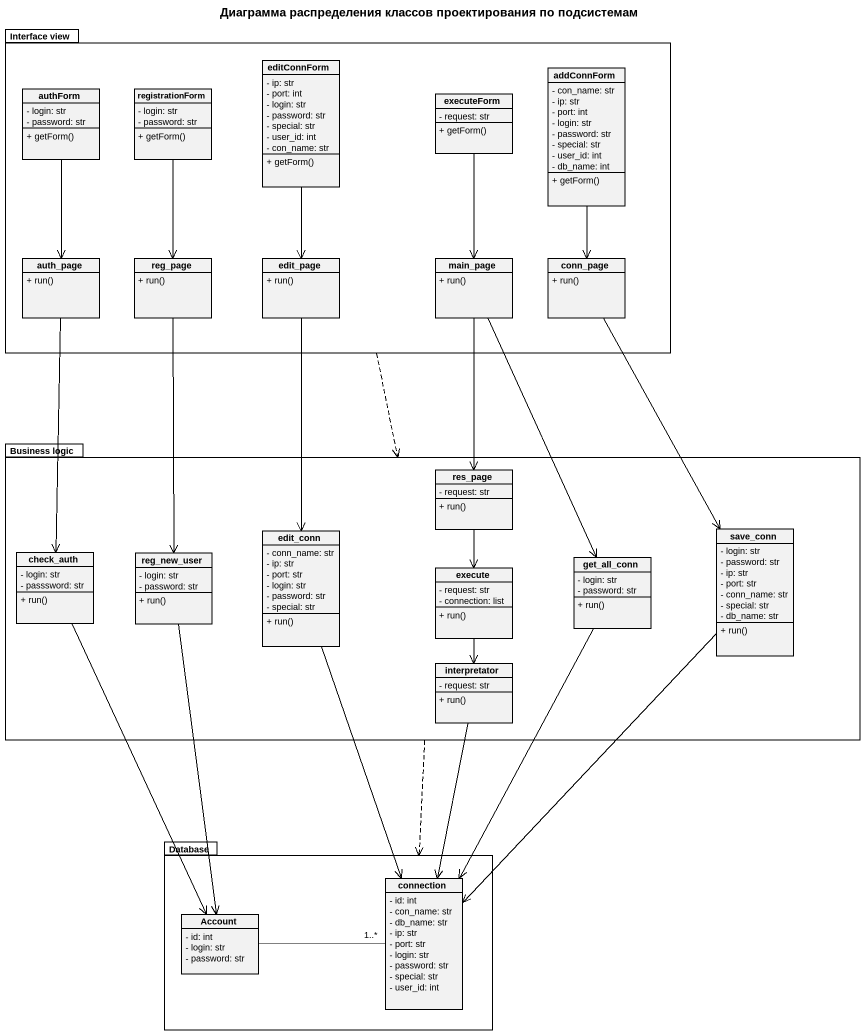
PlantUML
@startuml
title Диаграмма распределения классов проектирования по подсистемам
hide circle
hide empty members
skinparam classAttributeIconSize 0
package "Interface view" as Interface_view {
  class editConnForm {
    - ip: str
    - port: int
    - login: str
    - password: str
    - special: str
    - user_id: int
    - con_name: str
    + getForm()
  }
  class addConnForm {
    - con_name: str
    - ip: str
    - port: int
    - login: str
    - password: str
    - special: str
    - user_id: int
    - db_name: int
    + getForm()
  }
  class authForm {
    - login: str
    - password: str
    + getForm()
  }
  class registrationForm {
    - login: str
    - password: str
    + getForm()
  }
  class executeForm {
    - request: str
    + getForm()
  }
  class auth_page {
    + run()
  }
  class reg_page {
    + run()
  }
  class edit_page {
    + run()
  }
  class main_page {
    + run()
  }
  class conn_page {
    + run()
  }
}
package "Business logic" as Business_logic {
  class res_page {
    - request: str
    + run()
  }
  class edit_conn {
    - conn_name: str
    - ip: str
    - port: str
    - login: str
    - password: str
    - special: str
    + run()
  }
  class save_conn {
    - login: str
    - password: str
    - ip: str
    - port: str
    - conn_name: str
    - special: str
    - db_name: str
    + run()
  }
  class check_auth {
    - login: str
    - passsword: str
    + run()
  }
  class reg_new_user {
    - login: str
    - password: str
    + run()
  }
  class execute {
    - request: str
    - connection: list
    + run()
  }
  class get_all_conn {
    - login: str
    - password: str
    + run()
  }
  class interpretator {
    - request: str
    + run()
  }
}
package "Database" as Database_ {
  class connection {
    - id: int
    - con_name: str
    - db_name: str
    - ip: str
    - port: str
    - login: str
    - password: str
    - special: str
    - user_id: int
  }
  class Account {
    - id: int
    - login: str
    - password: str
  }
}
Interface_view ..> Business_logic
editConnForm --> edit_page
addConnForm --> conn_page
authForm --> auth_page
registrationForm --> reg_page
executeForm --> main_page
auth_page --> check_auth
reg_page --> reg_new_user
edit_page --> edit_conn
main_page --> res_page
main_page --> get_all_conn
conn_page --> save_conn
Business_logic ..> Database_
res_page --> execute
edit_conn --> connection
save_conn --> connection
check_auth --> Account
reg_new_user --> Account
execute --> interpretator
get_all_conn --> connection
interpretator --> connection
connection "1..*" -left- Account
@enduml
